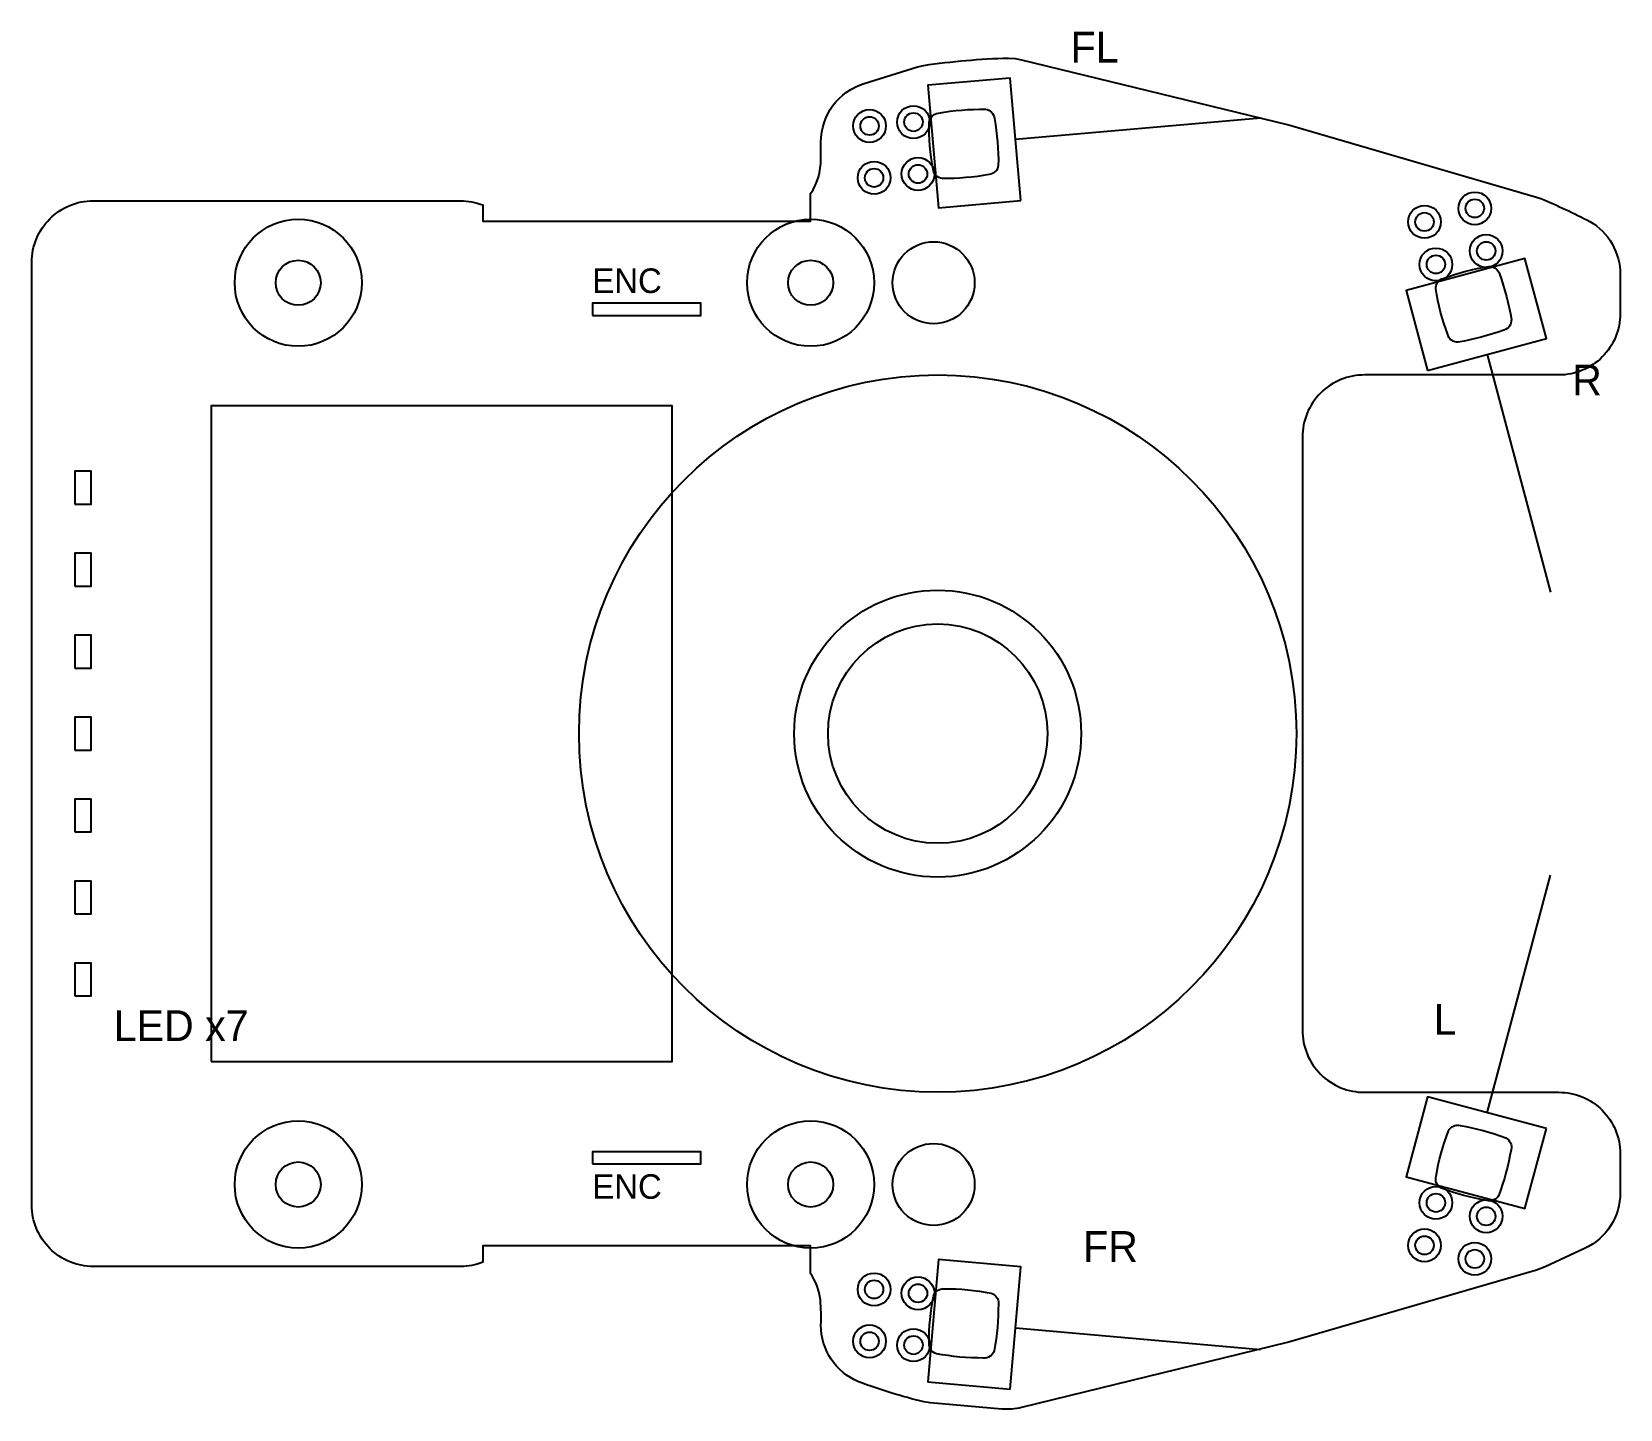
# Model space of a CAD drawing. Header units: millimetres. Extents: x -30 to 47.5, y -33 to 34.2.
import ezdxf

# ---------------------------------------------------------------- set-up
doc = ezdxf.new("R2010")
doc.units = ezdxf.units.MM
for name, color, linetype in [('HOLES', 1, 'Continuous'), ('OUTLINE', 7, 'Continuous'), ('REF', 8, 'Continuous')]:
    doc.layers.add(name, color=color, linetype=linetype)

msp = doc.modelspace()

# ---------------------------------------------------------------- linework, layer by layer
at = {"layer": 'HOLES'}
for centre in [(-17, 22), (8, 22), (-17, -22), (8, -22)]:
    msp.add_circle(centre, 1.1, dxfattribs=at)
at = {"layer": 'OUTLINE'}
for points in [[(-30, -23), (-30, 23, -0.414214), (-27, 26), (-9.081, 26, -0.095857), (-8, 25.795), (-8, 25), (8, 25), (8, 26.348, 0.149208), (8.5, 28.037), (8.5, 28.862, -0.329237), (10.618, 31.73), (13.218, 32.53), (13.525, 32.607, -0.028746), (17.648, 32.967), (17.973, 32.942), (18.295, 32.882), (31.251, 29.717), (31.378, 29.683), (43.419, 26.175), (43.634, 26.104, -0.021699), (46.015, 24.993, -0.266421), (47.5, 22.404), (47.5, 20.5, -0.414214), (44.5, 17.5), (35.037, 17.5, 0.420052), (32, 14.463), (32, -14.463, 0.420052), (35.037, -17.5), (44.5, -17.5, -0.414214), (47.5, -20.5), (47.5, -22.404, -0.291932), (45.763, -25.125), (43.843, -26.016), (43.634, -26.104), (43.419, -26.175), (31.378, -29.683), (31.251, -29.717), (18.295, -32.882, -0.081892), (17.321, -32.956), (13.839, -32.651), (13.525, -32.607, -0.028801), (10.342, -31.63, -0.302331), (8.5, -28.862, 0.034459), (8.475, -27.633, 0.116479), (8, -26.348), (8, -25), (-8, -25), (-8, -25.795, -0.095857), (-9.081, -26), (-27, -26, -0.414214)], [(14.234, 30.277, -0.049127), (16.524, 30.467, -0.357806), (16.968, 30.014, -0.049127), (17.158, 27.724, -0.357806), (16.705, 27.281, -0.049127), (14.415, 27.09, -0.357806), (13.972, 27.543, -0.049127), (13.781, 29.833, -0.357806)], [(39.082, 19.477, -0.049127), (38.496, 21.699, -0.357806), (38.866, 22.214, -0.049127), (41.088, 22.8, -0.357806), (41.603, 22.43, -0.049127), (42.189, 20.208, -0.357806), (41.819, 19.693, -0.049127), (39.597, 19.107, -0.357806)], [(42.173, -20.305, -0.049127), (41.569, -22.522, -0.357806), (40.991, -22.784, -0.049127), (38.774, -22.18, -0.357806), (38.512, -21.602, -0.049127), (39.116, -19.385, -0.357806), (39.694, -19.123, -0.049127), (41.911, -19.727, -0.357806)], [(16.426, -30.468, -0.049127), (14.138, -30.259, -0.357806), (13.78, -29.735, -0.049127), (13.99, -27.447, -0.357806), (14.513, -27.089, -0.049127), (16.801, -27.299, -0.357806), (17.159, -27.822, -0.049127), (16.95, -30.11, -0.357806)]]:
    msp.add_lwpolyline(points, format="xyb", close=True, dxfattribs=at)
msp.add_circle((14.2, 0), 7, dxfattribs=at)
at = {"layer": 'REF'}
for p, q in [((18, 29), (29.954, 30.046)), ((41, 18.5), (44.106, 6.909)), ((41, -18.5), (44.106, -6.909)), ((18, -29), (29.954, -30.046))]:
    msp.add_line(p, q, dxfattribs=at)
for points in [[(18.261, 26.011), (17.739, 31.989), (13.714, 31.636), (14.237, 25.659), (18.261, 26.011)], [(38.102, 17.724), (43.898, 19.276), (42.852, 23.179), (37.057, 21.626), (38.102, 17.724)], [(-2.65, 20.4), (2.65, 20.4), (2.65, 21), (-2.65, 21)], [(-21.25, -16), (1.25, -16), (1.25, 16), (-21.25, 16)], [(-27.9, 11.2), (-27.1, 11.2), (-27.1, 12.8), (-27.9, 12.8)], [(-27.9, 7.2), (-27.1, 7.2), (-27.1, 8.8), (-27.9, 8.8)], [(-27.9, 3.2), (-27.1, 3.2), (-27.1, 4.8), (-27.9, 4.8)], [(-27.9, -0.8), (-27.1, -0.8), (-27.1, 0.8), (-27.9, 0.8)], [(-27.9, -4.8), (-27.1, -4.8), (-27.1, -3.2), (-27.9, -3.2)], [(-27.9, -8.8), (-27.1, -8.8), (-27.1, -7.2), (-27.9, -7.2)], [(-27.9, -12.8), (-27.1, -12.8), (-27.1, -11.2), (-27.9, -11.2)], [(43.898, -19.276), (38.102, -17.724), (37.057, -21.626), (42.852, -23.179), (43.898, -19.276)], [(-2.65, -21), (2.65, -21), (2.65, -20.4), (-2.65, -20.4)], [(17.739, -31.989), (18.261, -26.011), (14.237, -25.659), (13.714, -31.636), (17.739, -31.989)]]:
    msp.add_lwpolyline(points, close=True, dxfattribs=at)
for centre, radius in [((10.876, 29.652), 0.8), ((13.018, 29.839), 0.8), ((13.018, 29.839), 0.45), ((10.876, 29.652), 0.45), ((11.097, 27.121), 0.8), ((13.239, 27.309), 0.8), ((11.097, 27.121), 0.45), ((13.239, 27.309), 0.45), ((40.405, 25.629), 0.8), ((37.951, 24.971), 0.8), ((40.405, 25.629), 0.45), ((-17, 22), 3.1), ((8, 22), 3.1), ((37.951, 24.971), 0.45), ((40.961, 23.552), 0.8), ((14, 22), 2), ((38.508, 22.895), 0.8), ((38.508, 22.895), 0.45), ((40.961, 23.552), 0.45), ((14.2, 0), 17.5), ((14.2, 0), 5.35), ((-17, -22), 3.1), ((8, -22), 3.1), ((14, -22), 2), ((38.508, -22.895), 0.8), ((38.508, -22.895), 0.45), ((40.961, -23.552), 0.8), ((40.961, -23.552), 0.45), ((37.951, -24.971), 0.8), ((37.951, -24.971), 0.45), ((40.405, -25.629), 0.8), ((40.405, -25.629), 0.45), ((11.097, -27.121), 0.8), ((11.097, -27.121), 0.45), ((13.239, -27.309), 0.8), ((13.239, -27.309), 0.45), ((10.876, -29.652), 0.8), ((10.876, -29.652), 0.45), ((13.018, -29.839), 0.8), ((13.018, -29.839), 0.45)]:
    msp.add_circle(centre, radius, dxfattribs=at)

# ---------------------------------------------------------------- texts
for s, height, p in [('FL', 1.5, (20.684, 32.748)), ('ENC', 1.2, (-2.65, 21.5)), ('R', 1.5, (45.157, 16.508)), ('LED x7', 1.5, (-26, -15)), ('L', 1.5, (38.396, -14.696)), ('ENC', 1.2, (-2.65, -22.7)), ('FR', 1.5, (21.294, -25.775))]:
    msp.add_text(s, height=height, dxfattribs=at).set_placement(p)

doc.saveas('drawing.dxf')
